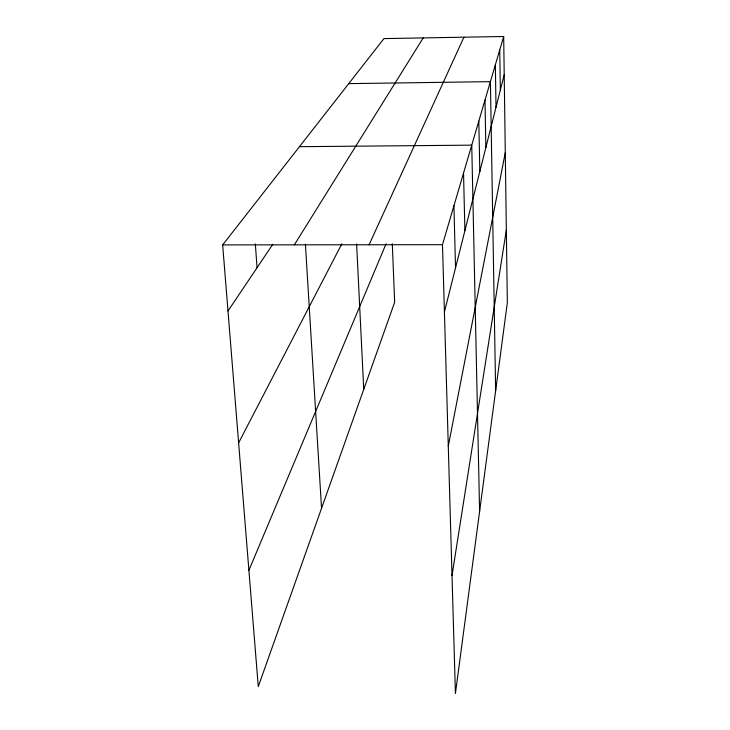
<?xml version="1.0" encoding="UTF-8"?>
<svg xmlns="http://www.w3.org/2000/svg" width="730" height="730" viewBox="0 0 730 730"><rect width="100%" height="100%" fill="white"/><g stroke="black" fill="none" stroke-linecap="round" stroke-linejoin="round"><path stroke-width="1.09" d="M452.016 575.541L506.346 230.059M448.284 446.076L505.279 152.625M444.415 311.965L504.211 74.715M503.682 36.5L507.341 302.621L455.42 693.5L442.48 244.696L503.682 36.5L383.953 38.599L222.659 244.906L258.274 686.601L394.665 302.211L392.293 243.784M248.893 570.349L386.088 243.765M369.07 244.769L463.924 37.203M238.619 442.891L341.85 243.802M294.336 244.833L423.208 37.914M227.988 311.007L272.819 244.24M348.748 83.631L490.414 81.651L495.633 390.769M299.446 146.684L471.744 145.151L479.601 511.493M222.659 244.906L442.48 244.696M255.336 243.939L257.06 267.7M305.405 244.13L321.547 508.272M356.614 243.993L363.741 389.355M453.923 205.778L455.529 267.883M463.541 173.056L464.891 230.716M478.816 121.08L479.811 171.523M484.985 100.101L485.852 147.56M495.351 64.842L496.017 107.219M499.749 49.886L500.342 90.082"/></g></svg>
